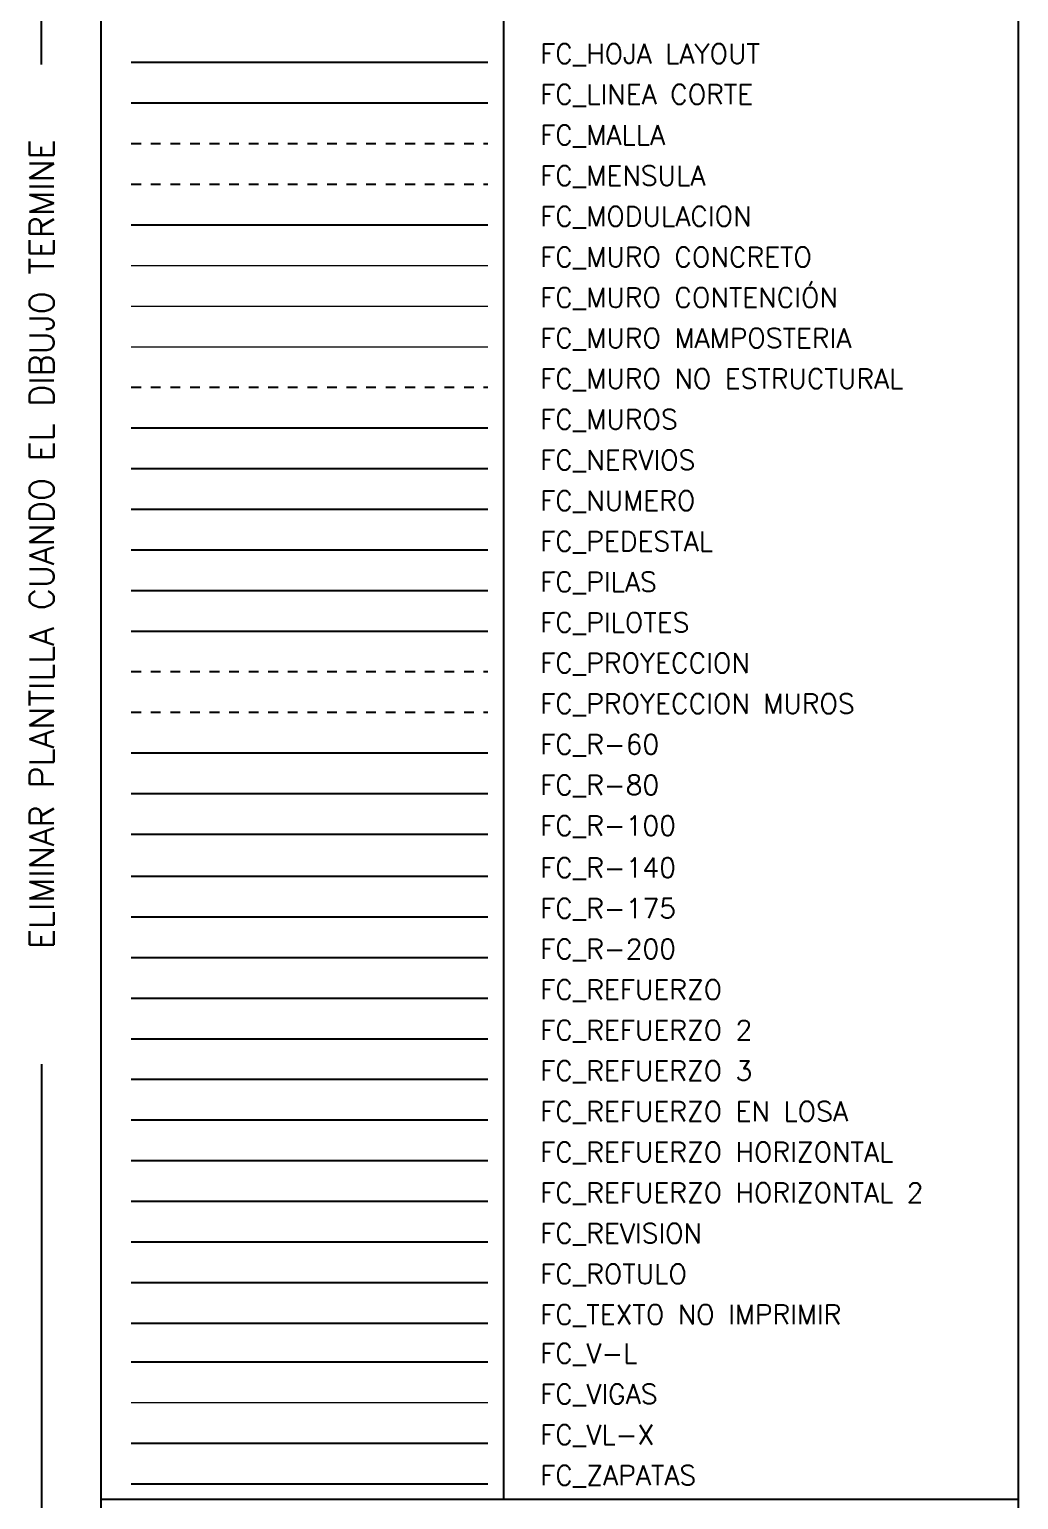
# Model space of a CAD drawing. Header units: millimetres. Extents: x -0.7 to 82.3, y -14.8 to 42.8.
# Drawn here: x -0.73 to 9.38, y 10.96 to 25.98 of the extents above; entities that cross this region are included whole.
import ezdxf

# ---------------------------------------------------------------- set-up
doc = ezdxf.new("R2010")
doc.units = ezdxf.units.MM
doc.header["$LTSCALE"] = 0.01
doc.linetypes.add('DASHED2', pattern=[0.375, 0.25, -0.125])
for name, color, linetype in [('FC_BORDES', 4, 'Continuous'), ('FC_LINEA CORTE', 1, 'Continuous'), ('FC_MALLA', 3, 'DASHED2'), ('FC_MENSULA PLANTA', 6, 'DASHED2'), ('FC_MODULACION', 6, 'Continuous'), ('FC_MURO NO ESTRUCTURAL', 6, 'DASHED2'), ('FC_MUROS', 7, 'Continuous'), ('FC_NERVIOS', 3, 'Continuous'), ('FC_NUMERO', 11, 'Continuous'), ('FC_PEDESTAL', 4, 'Continuous'), ('FC_PILAS', 5, 'Continuous'), ('FC_PILOTES', 150, 'Continuous'), ('FC_PROYECCION', 6, 'DASHED2'), ('FC_PROYECCION MUROS', 2, 'DASHED2'), ('FC_R-100', 12, 'Continuous'), ('FC_R-140', 2, 'Continuous'), ('FC_R-175', 5, 'Continuous'), ('FC_R-200', 5, 'Continuous'), ('FC_R-60', 11, 'Continuous'), ('FC_R-80', 11, 'Continuous'), ('FC_REFUERZO', 5, 'Continuous'), ('FC_REFUERZO 2', 1, 'Continuous'), ('FC_REFUERZO 3', 3, 'Continuous'), ('FC_REFUERZO EN LOSA', 30, 'Continuous'), ('FC_REFUERZO HORIZONTAL', 2, 'Continuous'), ('FC_REFUERZO HORIZONTAL 2', 30, 'Continuous'), ('FC_REVISION', 32, 'Continuous'), ('FC_ROTULO', 5, 'Continuous'), ('FC_V-L', 140, 'Continuous'), ('FC_VL-X', 232, 'Continuous'), ('FC_ZAPATAS', 3, 'Continuous')]:
    doc.layers.add(name, color=color, linetype=linetype)
doc.layers.add('FC_HOJA LAYOUT', color=230, linetype='Continuous', plot=False)
doc.layers.add('FC_TEXTO NO IMPRIMIR', color=252, linetype='Continuous', plot=False)
for name, color, linetype, lineweight in [('FC_MURO CONCRETO', 7, 'Continuous', 0), ('FC_MURO CONTENCION', 7, 'Continuous', 15), ('FC_MURO MAMPOSTERIA', 4, 'Continuous', 0), ('FC_VIGAS', 2, 'Continuous', 0)]:
    doc.layers.add(name, color=color, linetype=linetype, lineweight=lineweight)
doc.styles.add('FC_TEXT1', font='romans.shx')

msp = doc.modelspace()

# ---------------------------------------------------------------- linework, layer by layer
at = {"layer": 'FC_BORDES', "ltscale": 1.5}
msp.add_lwpolyline([(0, 42.7823), (20.1371, 42.7823), (20.1371, 0), (0, 0)], close=True, dxfattribs=at)
for points in [[(9.3753, 0.1067), (9.3753, 41.989)], [(4.1142, 10.9694), (4.1142, 41.3823)], [(0, 10.9694), (9.3753, 10.9694)]]:
    msp.add_lwpolyline(points, dxfattribs=at)
at = {"layer": 'FC_HOJA LAYOUT'}
msp.add_lwpolyline([(0.3078, 25.6485), (3.9502, 25.6485)], dxfattribs=at)
at = {"layer": 'FC_LINEA CORTE'}
msp.add_lwpolyline([(0.3078, 25.2335), (3.9502, 25.2335)], dxfattribs=at)
at = {"layer": 'FC_MALLA', "ltscale": 0.6}
msp.add_lwpolyline([(0.3078, 24.8184), (3.9502, 24.8184)], dxfattribs=at)
at = {"layer": 'FC_MENSULA PLANTA', "ltscale": 0.6}
msp.add_lwpolyline([(0.3078, 24.4034), (3.9502, 24.4034)], dxfattribs=at)
at = {"layer": 'FC_MODULACION'}
msp.add_lwpolyline([(0.3078, 23.9884), (3.9502, 23.9884)], dxfattribs=at)
at = {"layer": 'FC_MURO CONCRETO'}
msp.add_lwpolyline([(0.3078, 23.5734), (3.9502, 23.5734)], dxfattribs=at)
at = {"layer": 'FC_MURO CONTENCION'}
msp.add_lwpolyline([(0.3078, 23.1583), (3.9502, 23.1583)], dxfattribs=at)
at = {"layer": 'FC_MURO MAMPOSTERIA'}
msp.add_lwpolyline([(0.3078, 22.7433), (3.9502, 22.7433)], dxfattribs=at)
at = {"layer": 'FC_MURO NO ESTRUCTURAL', "ltscale": 0.6}
msp.add_lwpolyline([(0.3078, 22.3283), (3.9502, 22.3283)], dxfattribs=at)
at = {"layer": 'FC_MUROS'}
msp.add_lwpolyline([(0.3078, 21.9133), (3.9502, 21.9133)], dxfattribs=at)
at = {"layer": 'FC_NERVIOS'}
msp.add_lwpolyline([(0.3078, 21.4983), (3.9502, 21.4983)], dxfattribs=at)
at = {"layer": 'FC_NUMERO'}
msp.add_lwpolyline([(0.3078, 21.0832), (3.9502, 21.0832)], dxfattribs=at)
at = {"layer": 'FC_PEDESTAL'}
msp.add_lwpolyline([(0.3078, 20.6682), (3.9502, 20.6682)], dxfattribs=at)
at = {"layer": 'FC_PILAS'}
msp.add_lwpolyline([(0.3078, 20.2532), (3.9502, 20.2532)], dxfattribs=at)
at = {"layer": 'FC_PILOTES'}
msp.add_lwpolyline([(0.3078, 19.8382), (3.9502, 19.8382)], dxfattribs=at)
at = {"layer": 'FC_PROYECCION', "ltscale": 0.6}
msp.add_lwpolyline([(0.3078, 19.4231), (3.9502, 19.4231)], dxfattribs=at)
at = {"layer": 'FC_PROYECCION MUROS', "ltscale": 0.6}
msp.add_lwpolyline([(0.3078, 19.0081), (3.9502, 19.0081)], dxfattribs=at)
at = {"layer": 'FC_R-100'}
msp.add_lwpolyline([(0.3078, 17.763), (3.9502, 17.763)], dxfattribs=at)
at = {"layer": 'FC_R-140'}
msp.add_lwpolyline([(0.3078, 17.333), (3.9502, 17.333)], dxfattribs=at)
at = {"layer": 'FC_R-175'}
msp.add_lwpolyline([(0.3078, 16.918), (3.9502, 16.918)], dxfattribs=at)
at = {"layer": 'FC_R-200'}
msp.add_lwpolyline([(0.3078, 16.503), (3.9502, 16.503)], dxfattribs=at)
at = {"layer": 'FC_R-60'}
msp.add_lwpolyline([(0.3078, 18.5931), (3.9502, 18.5931)], dxfattribs=at)
at = {"layer": 'FC_R-80'}
msp.add_lwpolyline([(0.3078, 18.1781), (3.9502, 18.1781)], dxfattribs=at)
at = {"layer": 'FC_REFUERZO'}
msp.add_lwpolyline([(0.3078, 16.0879), (3.9502, 16.0879)], dxfattribs=at)
at = {"layer": 'FC_REFUERZO 2'}
msp.add_lwpolyline([(0.3078, 15.6729), (3.9502, 15.6729)], dxfattribs=at)
at = {"layer": 'FC_REFUERZO 3'}
msp.add_lwpolyline([(0.3078, 15.2579), (3.9502, 15.2579)], dxfattribs=at)
at = {"layer": 'FC_REFUERZO EN LOSA'}
msp.add_lwpolyline([(0.3078, 14.8429), (3.9502, 14.8429)], dxfattribs=at)
at = {"layer": 'FC_REFUERZO HORIZONTAL'}
msp.add_lwpolyline([(0.3078, 14.4279), (3.9502, 14.4279)], dxfattribs=at)
at = {"layer": 'FC_REFUERZO HORIZONTAL 2', "ltscale": 0.6}
msp.add_lwpolyline([(0.3078, 14.0128), (3.9502, 14.0128)], dxfattribs=at)
at = {"layer": 'FC_REVISION'}
msp.add_lwpolyline([(0.3078, 13.5978), (3.9502, 13.5978)], dxfattribs=at)
at = {"layer": 'FC_ROTULO'}
msp.add_lwpolyline([(0.3078, 13.1828), (3.9502, 13.1828)], dxfattribs=at)
at = {"layer": 'FC_TEXTO NO IMPRIMIR'}
for points in [[(-0.6087, 25.6261), (-0.6087, 42.7823), (-0.2145, 42.7823)], [(-0.6087, 15.4111), (-0.6087, 0), (-0.2145, 0)], [(0.3078, 12.7678), (3.9502, 12.7678)]]:
    msp.add_lwpolyline(points, dxfattribs=at)
at = {"layer": 'FC_V-L'}
msp.add_lwpolyline([(0.3078, 12.3706), (3.9502, 12.3706)], dxfattribs=at)
at = {"layer": 'FC_VIGAS'}
msp.add_lwpolyline([(0.3078, 11.9556), (3.9502, 11.9556)], dxfattribs=at)
at = {"layer": 'FC_VL-X'}
msp.add_lwpolyline([(0.3078, 11.5406), (3.9502, 11.5406)], dxfattribs=at)
at = {"layer": 'FC_ZAPATAS'}
msp.add_lwpolyline([(0.3078, 11.1256), (3.9502, 11.1256)], dxfattribs=at)

# ---------------------------------------------------------------- texts
at = {"layer": 'FC_R-80', "char_height": 0.2, "attachment_point": 7, "style": 'FC_TEXT1'}
for s, insert in [('FC_HOJA LAYOUT', (4.4857, 25.6168)), ('FC_LINEA CORTE', (4.4857, 25.2018)), ('FC_MALLA', (4.4857, 24.7867)), ('FC_MENSULA', (4.4857, 24.3717)), ('FC_MODULACION', (4.4857, 23.9567)), ('FC_MURO CONCRETO', (4.4857, 23.5417)), ('FC_MURO CONTENCIÓN', (4.4857, 23.1266)), ('FC_MURO MAMPOSTERIA', (4.4857, 22.7116)), ('FC_MURO NO ESTRUCTURAL', (4.4857, 22.2966)), ('FC_MUROS', (4.4857, 21.8816)), ('FC_NERVIOS', (4.4857, 21.4666)), ('FC_NUMERO', (4.4857, 21.0515)), ('FC_PEDESTAL', (4.4857, 20.6365)), ('FC_PILAS', (4.4857, 20.2215)), ('FC_PILOTES', (4.4857, 19.8065)), ('FC_PROYECCION', (4.4857, 19.3914)), ('FC_PROYECCION MUROS', (4.4857, 18.9764)), ('FC_R-60', (4.4857, 18.5614)), ('FC_R-80', (4.4857, 18.1464)), ('FC_R-100', (4.4857, 17.7313)), ('FC_R-140', (4.4857, 17.3013)), ('FC_R-175', (4.4857, 16.8863)), ('FC_R-200', (4.4857, 16.4713)), ('FC_REFUERZO', (4.4857, 16.0562)), ('FC_REFUERZO 2', (4.4857, 15.6412)), ('FC_REFUERZO 3', (4.4857, 15.2262)), ('FC_REFUERZO EN LOSA', (4.4857, 14.8112)), ('FC_REFUERZO HORIZONTAL', (4.4857, 14.3962)), ('FC_REFUERZO HORIZONTAL 2', (4.4857, 13.9811)), ('FC_REVISION', (4.4857, 13.5661)), ('FC_ROTULO', (4.4857, 13.1511)), ('FC_TEXTO NO IMPRIMIR', (4.4857, 12.7361)), ('FC_V-L', (4.4857, 12.3389)), ('FC_VIGAS', (4.4857, 11.9239)), ('FC_VL-X', (4.4857, 11.5089)), ('FC_ZAPATAS', (4.4857, 11.0939))]:
    msp.add_mtext(s, dxfattribs=dict(at, insert=insert))
at = {"layer": 'FC_TEXTO NO IMPRIMIR', "insert": (-0.6087, 20.7261), "char_height": 0.25, "width": 9.466786, "attachment_point": 5, "rotation": 90, "style": 'FC_TEXT1'}
msp.add_mtext('ELIMINAR PLANTILLA CUANDO EL DIBUJO TERMINE', dxfattribs=at)

doc.saveas('drawing.dxf')
